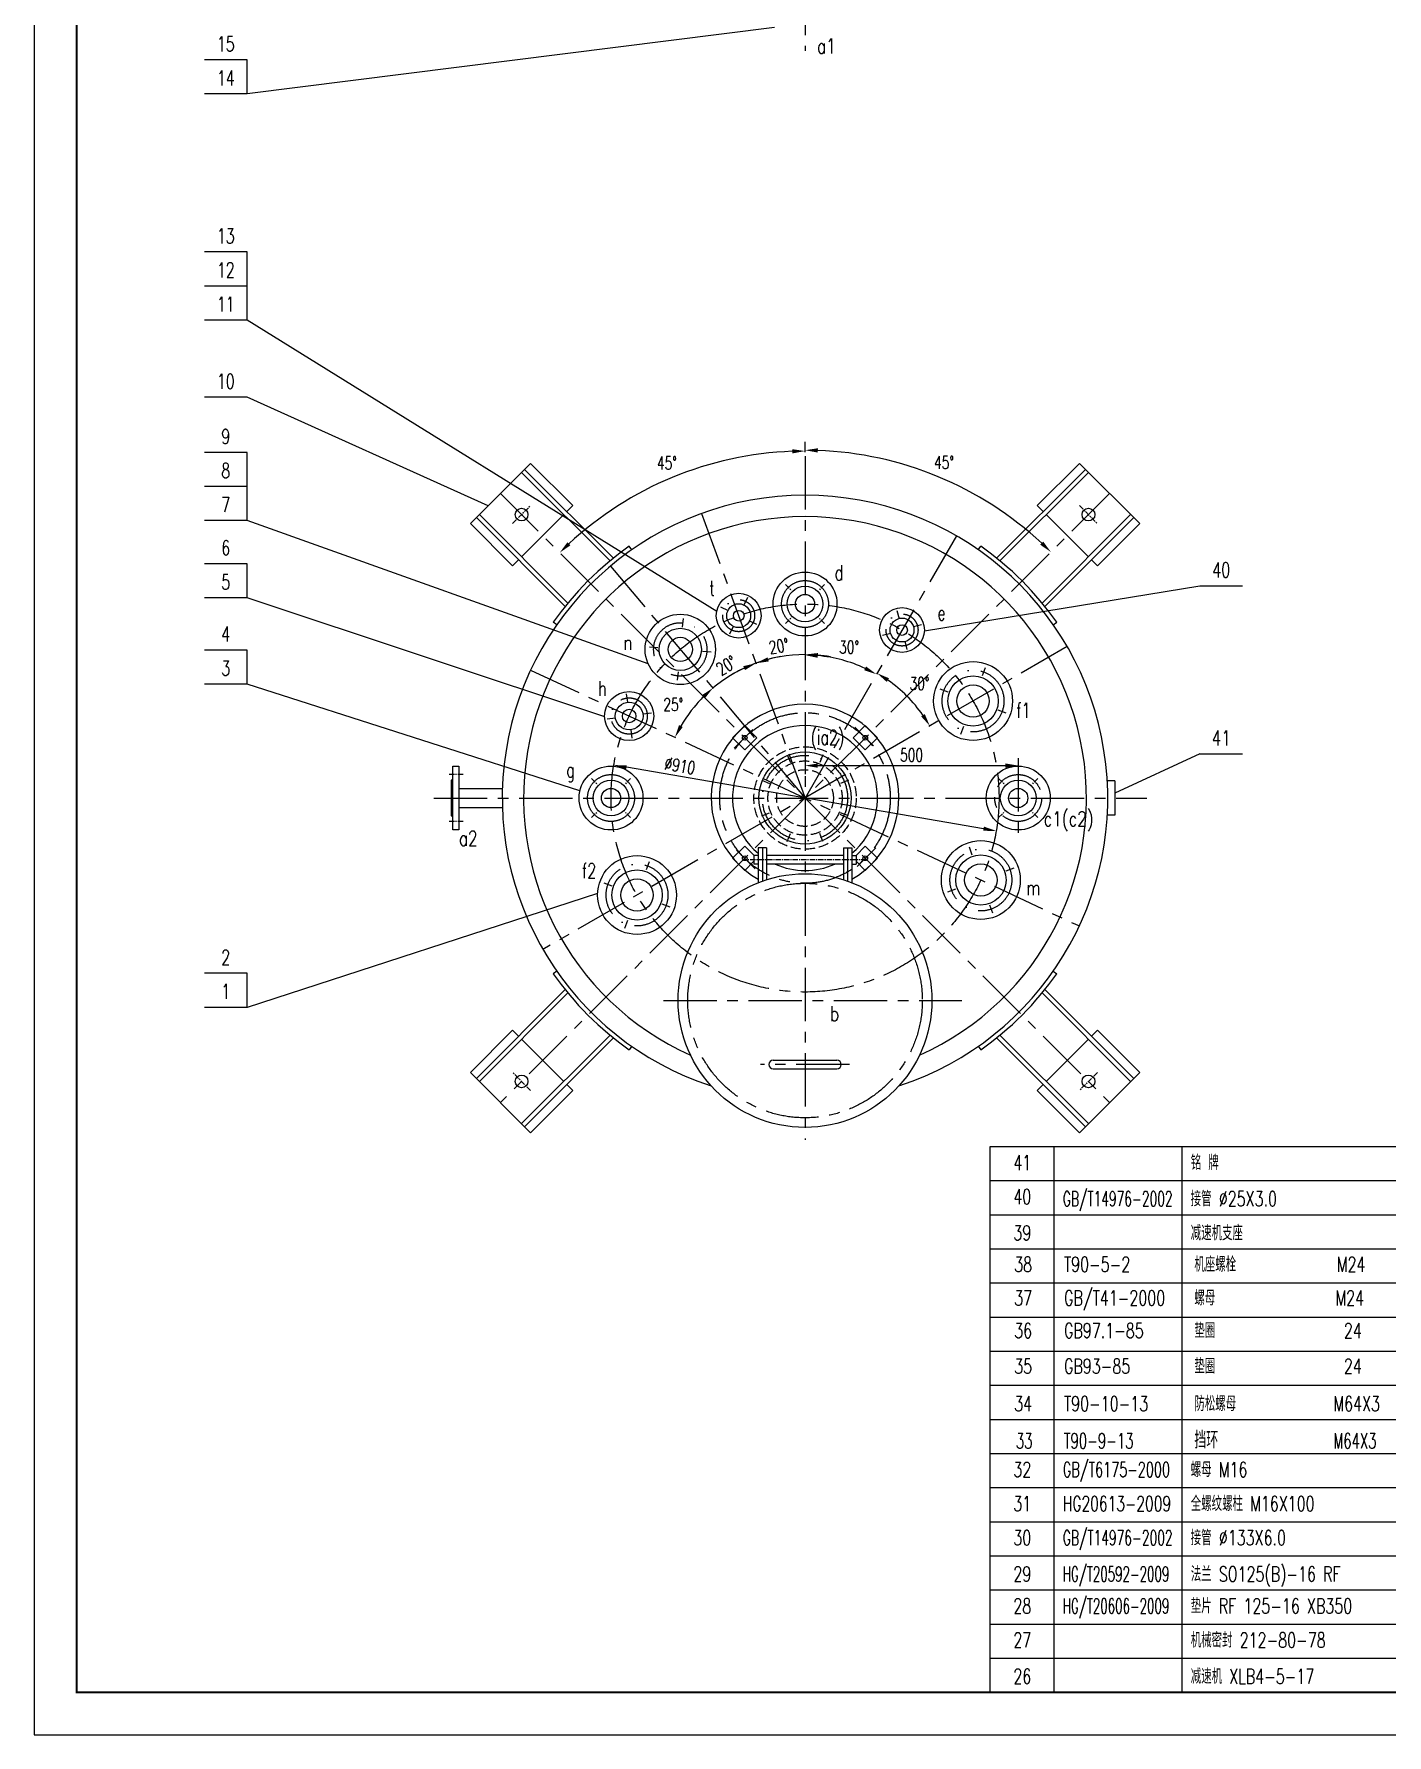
# Model space of a CAD drawing. Extents: x 92764 to 104934, y 26739 to 35166.
# Drawn here: x 92764 to 95937, y 26739 to 30728 of the extents above; entities that cross this region are included whole.
import ezdxf
from ezdxf.enums import TextEntityAlignment as Align

# ---------------------------------------------------------------- set-up
doc = ezdxf.new("R2010")
doc.units = 0
doc.header["$LTSCALE"] = 10
for name, pattern in [('ACAD_ISO02W100', [11, 8, -3]), ('ACAD_ISO10W100', [18, 12, -3, 0, -3]), ('CENTER', [2, 1.25, -0.25, 0.25, -0.25])]:
    doc.linetypes.add(name, pattern=pattern)
for name, color, linetype in [('2', 1, 'Continuous'), ('HGJ', 1, 'Continuous'), ('HGJX', 2, 'CENTER'), ('hgjy', 7, 'Continuous'), ('K1', 4, 'Continuous'), ('RENK', 7, 'Continuous'), ('sb', 1, 'Continuous'), ('tank', 1, 'Continuous'), ('tankx', 2, 'ACAD_ISO10W100'), ('tanky', 7, 'Continuous'), ('zz', 1, 'Continuous'), ('zzx', 2, 'CENTER')]:
    doc.layers.add(name, color=color, linetype=linetype)
doc.styles.add('HZ', font='txt', dxfattribs={"width": 0.75, "bigfont": 'hztxt'})
doc.styles.add('hzfs', font='simplex.shx', dxfattribs={"width": 0.7, "bigfont": 'hzfs.shx'})
doc.styles.get("Standard").update_dxf_attribs({"font": 'txt', "width": 0.7, "bigfont": 'hztxt.shx'})
doc.dimstyles.new('PVCAD$0', dxfattribs={"dimscale": 10, "dimtxt": 3, "dimasz": 3, "dimexe": 2, "dimexo": 1, "dimgap": 1, "dimtad": 1, "dimdec": 0, "dimzin": 0, "dimdsep": 46, "dimtxsty": 'hzfs', "dimcen": 0, "dimclrd": 4, "dimclre": 4, "dimclrt": 7, "dimadec": 0, "dimazin": 0, "dimtfac": 0.7, "dimtmove": 0, "dimatfit": 0, "dimfxl": 0, "dimarcsym": 0})
doc.dimstyles.new('PVCAD$2', dxfattribs={"dimscale": 10, "dimtxt": 3, "dimasz": 3, "dimexe": 2, "dimexo": 1, "dimgap": 1, "dimtad": 2, "dimtih": 1, "dimdec": 0, "dimzin": 0, "dimdsep": 46, "dimtxsty": 'hzfs', "dimcen": 0, "dimclrd": 4, "dimclre": 4, "dimclrt": 7, "dimadec": 0, "dimazin": 0, "dimtfac": 0.7, "dimtmove": 0, "dimatfit": 0, "dimfxl": 0, "dimarcsym": 0})
doc.dimstyles.new('PVCAD$3', dxfattribs={"dimscale": 10, "dimtxt": 3, "dimasz": 3, "dimexe": 2, "dimexo": 1, "dimgap": 1, "dimtad": 1, "dimtoh": 1, "dimdec": 0, "dimzin": 0, "dimdsep": 46, "dimtxsty": 'hzfs', "dimcen": 0, "dimclrd": 4, "dimclre": 4, "dimclrt": 7, "dimadec": 0, "dimazin": 0, "dimtfac": 0.7, "dimtmove": 0, "dimatfit": 0, "dimfxl": 0, "dimarcsym": 0})

# ---------------------------------------------------------------- blocks, each defined once
blk = doc.blocks.new('*D97')
at = {"color": 4, "lineweight": -2}
blk.add_arc((94572, 28936.7), 335.2, 65.1301, 84.8699, dxfattribs=at)
at = {"color": 4}
for points in [[(94601.8, 29265.5), (94602.2, 29275.5), (94572, 29271.9)], [(94715.3, 29245.2), (94710.7, 29236.3), (94739.6, 29227)]]:
    blk.add_solid(points, dxfattribs=at)
at = {"layer": 'DEFPOINTS', "color": 0}
for p in [(94572, 29738.1), (94927, 29551.6), (94630.2, 29266.8), (94572, 28936.7), (94572, 28135.3)]:
    blk.add_point(p, dxfattribs=at)
at = {"color": 7, "insert": (94675.4, 29290.6), "char_height": 30, "attachment_point": 5, "style": 'hzfs'}
blk.add_mtext('30°', dxfattribs=at)
blk = doc.blocks.new('*D98')
at = {"color": 4, "lineweight": -2}
blk.add_arc((94572, 28936.7), 338, 35.0877, 54.9123, dxfattribs=at)
at = {"color": 4}
for points in [[(94763.6, 29209), (94769, 29217.5), (94741, 29229.4)], [(94852.8, 29133.7), (94844.3, 29128.3), (94864.7, 29105.7)]]:
    blk.add_solid(points, dxfattribs=at)
at = {"layer": 'DEFPOINTS', "color": 0}
for p in [(94927, 29551.6), (95186.9, 29291.7), (94830.9, 29153.9), (94572, 28936.7), (93957.1, 28581.7)]:
    blk.add_point(p, dxfattribs=at)
at = {"color": 7, "insert": (94840.5, 29205.1), "char_height": 30, "attachment_point": 5, "style": 'hzfs'}
blk.add_mtext('30°', dxfattribs=at)
blk = doc.blocks.new('*D99')
at = {"color": 4, "lineweight": -2}
blk.add_arc((94572, 28936.7), 336.6, 135.1086, 149.8914, dxfattribs=at)
at = {"color": 4}
for points in [[(94330.2, 29177.9), (94336.9, 29170.6), (94355.7, 29194.5)], [(94285.3, 29103.2), (94276.4, 29107.8), (94267, 29078.9)]]:
    blk.add_solid(points, dxfattribs=at)
at = {"layer": 'DEFPOINTS', "color": 0}
for p in [(94115.6, 29480.6), (93928.5, 29236.8), (94320.6, 29160.4), (94572, 28936.7), (95215.5, 28636.6)]:
    blk.add_point(p, dxfattribs=at)
at = {"color": 7, "insert": (94263.1, 29155.8), "char_height": 30, "attachment_point": 5, "style": 'hzfs'}
blk.add_mtext('25°', dxfattribs=at)
blk = doc.blocks.new('*D100')
at = {"layer": 'DEFPOINTS', "color": 0}
for p in [(94123.6, 29013.8), (95020.4, 28859.6)]:
    blk.add_point(p, dxfattribs=at)
at = {"layer": 'zz', "color": 4, "lineweight": -2}
blk.add_line((94990.9, 28864.7), (94153.2, 29008.7), dxfattribs=at)
at = {"layer": 'zz', "color": 4}
for points in [[(94154, 29013.6), (94152.3, 29003.8), (94123.6, 29013.8)], [(94991.7, 28869.6), (94990, 28859.8), (95020.4, 28859.6)]]:
    blk.add_solid(points, dxfattribs=at)
at = {"layer": 'zz', "color": 7, "insert": (94278.6, 29012.5), "char_height": 30, "attachment_point": 5, "rotation": 350.2458, "style": 'hzfs'}
blk.add_mtext('∅910', dxfattribs=at)
blk = doc.blocks.new('*D103')
at = {"color": 4, "lineweight": -2}
blk.add_line((94572, 29748.1), (94572, 29770.4), dxfattribs=at)
blk.add_arc((94572, 28936.7), 813.7, 92.1126, 132.8874, dxfattribs=at)
at = {"color": 4}
for points in [[(94541.9, 29754.8), (94542.1, 29744.8), (94572, 29750.4)], [(94021.7, 29529.3), (94014.8, 29536.5), (93996.7, 29512)]]:
    blk.add_solid(points, dxfattribs=at)
at = {"layer": 'DEFPOINTS', "color": 0}
for p in [(94572, 29738.1), (93857.8, 29650.9), (94165.2, 29641.4), (95286.2, 28222.5), (94572, 28135.3)]:
    blk.add_point(p, dxfattribs=at)
at = {"color": 7, "insert": (94248.2, 29722.3), "char_height": 30, "attachment_point": 5, "style": 'hzfs'}
blk.add_mtext('45°', dxfattribs=at)
blk = doc.blocks.new('*D104')
at = {"color": 4, "lineweight": -2}
blk.add_line((94572, 29748.1), (94572, 29772.4), dxfattribs=at)
blk.add_arc((94572, 28936.7), 815.7, 47.1073, 87.8927, dxfattribs=at)
at = {"color": 4}
for points in [[(94601.9, 29746.9), (94602.1, 29756.9), (94572, 29752.4)], [(95130.7, 29537.9), (95123.7, 29530.7), (95148.8, 29513.5)]]:
    blk.add_solid(points, dxfattribs=at)
at = {"layer": 'DEFPOINTS', "color": 0}
for p in [(94572, 29738.1), (94979.9, 29643.1), (95286.2, 29650.9), (93857.8, 28222.5), (94572, 28135.3)]:
    blk.add_point(p, dxfattribs=at)
at = {"color": 7, "insert": (94898, 29723.7), "char_height": 30, "attachment_point": 5, "style": 'hzfs'}
blk.add_mtext('45°', dxfattribs=at)
blk = doc.blocks.new('*D107')
at = {"color": 4, "lineweight": -2}
for p, q in [((94572, 29071.2), (94572, 28992.7)), ((94602, 29012.7), (95042, 29012.7)), ((95072, 29020.3), (95072, 28992.7))]:
    blk.add_line(p, q, dxfattribs=at)
at = {"color": 4}
for points in [[(94602, 29017.7), (94602, 29007.7), (94572, 29012.7)], [(95042, 29017.7), (95042, 29007.7), (95072, 29012.7)]]:
    blk.add_solid(points, dxfattribs=at)
at = {"layer": 'DEFPOINTS', "color": 0}
for p in [(94572, 29081.2), (95072, 29030.3), (95072, 29012.7)]:
    blk.add_point(p, dxfattribs=at)
at = {"color": 7, "insert": (94822, 29037.7), "char_height": 30, "attachment_point": 5, "style": 'hzfs'}
blk.add_mtext('500', dxfattribs=at)
blk = doc.blocks.new('*D149')
at = {"layer": '2', "color": 4, "lineweight": -2}
for start, end in [(115.1119, 120.2239), (90, 110), (79.7761, 84.8881)]:
    blk.add_arc((94572, 28936.7), 336.4, start, end, dxfattribs=at)
at = {"layer": '2', "color": 4}
for points in [[(94427.3, 29245.9), (94431.2, 29236.6), (94457, 29252.8)], [(94601.8, 29266.7), (94602.2, 29276.7), (94572, 29273.1)]]:
    blk.add_solid(points, dxfattribs=at)
at = {"layer": 'DEFPOINTS', "color": 0}
for p in [(94572, 29738.1), (94329.2, 29603.9), (94494.4, 29264), (94572, 28936.7), (94572, 28135.3)]:
    blk.add_point(p, dxfattribs=at)
at = {"layer": '2', "color": 7, "insert": (94510.7, 29292.8), "char_height": 30, "attachment_point": 5, "rotation": 9.7761, "style": 'hzfs'}
blk.add_mtext('20°', dxfattribs=at)
blk = doc.blocks.new('*D150')
at = {"layer": '2', "color": 4, "lineweight": -2}
for start, end in [(110, 130), (99.7761, 104.8881), (135.1119, 140.2239)]:
    blk.add_arc((94572, 28936.7), 336.4, start, end, dxfattribs=at)
at = {"layer": '2', "color": 4}
for points in [[(94487.1, 29257), (94484.1, 29266.5), (94457, 29252.8)], [(94330.3, 29177.8), (94337.1, 29170.4), (94355.8, 29194.4)]]:
    blk.add_solid(points, dxfattribs=at)
at = {"layer": 'DEFPOINTS', "color": 0}
for p in [(94329.2, 29603.9), (94056.9, 29550.6), (94421.1, 29237.3), (94572, 28936.7), (95087.2, 28322.8)]:
    blk.add_point(p, dxfattribs=at)
at = {"layer": '2', "color": 7, "insert": (94387.6, 29247.5), "char_height": 30, "attachment_point": 5, "rotation": 30.6874, "style": 'hzfs'}
blk.add_mtext('20°', dxfattribs=at)

msp = doc.modelspace()

# ---------------------------------------------------------------- linework, layer by layer
for p, q in [((92763.8, 35149.3), (92763.8, 26739.3)), ((95498.2, 29040.1), (95298.9, 28948.2)), ((95298.9, 28976.7), (95280.9, 28976.7)), ((95298.9, 28976.7), (95298.9, 28896.7)), ((95298.9, 28896.7), (95280.9, 28896.7)), ((92763.8, 26739.3), (98703.8, 26739.3))]:
    msp.add_line(p, q)
at = {"color": 1, "linetype": 'Continuous'}
msp.add_circle((94572, 28461.7), 297.5, dxfattribs=at)
at = {"layer": '2'}
for p, q in [((94402.3, 29078.1), (94430.6, 29106.4)), ((94430.6, 29106.4), (94458.9, 29078.1)), ((94685.1, 29078.1), (94713.4, 29106.4)), ((94713.4, 29106.4), (94741.7, 29078.1)), ((94430.6, 29049.8), (94402.3, 29078.1)), ((94458.9, 29078.1), (94430.6, 29049.8)), ((94713.4, 29049.8), (94685.1, 29078.1)), ((94741.7, 29078.1), (94713.4, 29049.8)), ((94402.3, 28795.3), (94430.6, 28823.6)), ((94430.6, 28823.6), (94452.5, 28801.7)), ((94691.6, 28801.7), (94713.4, 28823.6)), ((94713.4, 28823.6), (94741.7, 28795.3)), ((94430.6, 28767), (94402.3, 28795.3)), ((94452, 28788.4), (94430.6, 28767)), ((94713.4, 28767), (94692, 28788.4)), ((94741.7, 28795.3), (94713.4, 28767))]:
    msp.add_line(p, q, dxfattribs=at)
for centre, radius in [((94430.6, 29078.1), 5.51), ((94713.4, 29078.1), 5.51), ((94572, 28936.7), 108), ((94430.6, 28795.3), 5.51), ((94713.4, 28795.3), 5.51)]:
    msp.add_circle(centre, radius, dxfattribs=at)
for radius, start, end in [(220, 300, 240), (170, 310.3202, 229.6798), (170, 245.7504, 294.2496)]:
    msp.add_arc((94572, 28936.7), radius, start, end, dxfattribs=at)
at = {"layer": 'HGJ'}
for p, q in [((93746, 28861.7), (93746, 29011.7)), ((93746, 29011.7), (93760, 29011.7)), ((93760, 29011.7), (93760, 28861.7)), ((93746, 28978.7), (93742, 28978.7)), ((93742, 28978.7), (93742, 28894.7)), ((93760, 28959.2), (93862.4, 28959.2)), ((93742, 28894.7), (93746, 28894.7)), ((93760, 28914.2), (93862.4, 28914.2)), ((93760, 28861.7), (93746, 28861.7))]:
    msp.add_line(p, q, dxfattribs=at)
for centre, radius in [((94572, 29391.7), 75), ((94572, 29391.7), 42), ((94572, 29391.7), 22.5), ((94117, 28936.7), 75), ((95072, 28936.7), 75), ((94117, 28936.7), 42), ((95072, 28936.7), 42), ((94117, 28936.7), 22.5), ((95072, 28936.7), 22.5)]:
    msp.add_circle(centre, radius, dxfattribs=at)
at = {"layer": 'HGJX'}
for p, q in [((94526.1, 29437.7), (94540.2, 29423.5)), ((94618, 29437.7), (94603.8, 29423.5)), ((94526.1, 29345.7), (94540.2, 29359.9)), ((94618, 29345.7), (94603.8, 29359.9)), ((93770, 28991.7), (93736, 28991.7)), ((94071.1, 28982.7), (94085.2, 28968.5)), ((94163, 28982.7), (94148.8, 28968.5)), ((95026.1, 28982.7), (95040.2, 28968.5)), ((95118, 28982.7), (95103.8, 28968.5)), ((94071.1, 28890.7), (94085.2, 28904.9)), ((94163, 28890.7), (94148.8, 28904.9)), ((95026.1, 28890.7), (95040.2, 28904.9)), ((95118, 28890.7), (95103.8, 28904.9)), ((93770, 28881.7), (93736, 28881.7))]:
    msp.add_line(p, q, dxfattribs=at)
at = {"layer": 'hgjy'}
msp.add_line((95498.2, 29040.1), (95598.2, 29040.1), dxfattribs=at)
at = {"layer": 'K1', "const_width": 4}
msp.add_lwpolyline([(92863.8, 26839.3), (92863.8, 34899.3), (98603.8, 34899.3), (98603.8, 26839.3)], close=True, dxfattribs=at)
at = {"layer": 'RENK', "color": 1, "linetype": 'Continuous'}
for p, q in [((94462, 28819.5), (94462, 28738.1)), ((94482, 28819.5), (94462, 28819.5)), ((94472, 28819.5), (94472, 28741.9)), ((94482, 28819.5), (94482, 28745.3)), ((94662, 28819.5), (94662, 28745.3)), ((94662, 28819.5), (94682, 28819.5)), ((94672, 28819.5), (94672, 28741.9)), ((94682, 28819.5), (94682, 28738.1)), ((94452, 28801.7), (94452, 28781.7)), ((94462, 28801.7), (94452, 28801.7)), ((94462, 28801.7), (94452, 28801.7)), ((94462, 28781.7), (94452, 28781.7)), ((94462, 28781.7), (94452, 28781.7)), ((94662, 28801.7), (94482, 28801.7)), ((94662, 28781.7), (94482, 28781.7)), ((94682, 28801.7), (94692, 28801.7)), ((94682, 28801.7), (94692, 28801.7)), ((94682, 28781.7), (94692, 28781.7)), ((94682, 28781.7), (94692, 28781.7)), ((94692, 28801.7), (94692, 28781.7)), ((94497, 28321.7), (94647, 28321.7)), ((94497, 28301.7), (94647, 28301.7))]:
    msp.add_line(p, q, dxfattribs=at)
at = {"layer": 'RENK', "color": 2, "linetype": 'CENTER'}
msp.add_line((94715.5, 28791.7), (94427.5, 28791.7), dxfattribs=at)
at = {"layer": 'RENK', "color": 1, "linetype": 'Continuous'}
for centre, start, end in [((94497, 28311.7), 90, 270), ((94647, 28311.7), 270, 90)]:
    msp.add_arc(centre, 10, start, end, dxfattribs=at)
at = {"layer": 'sb'}
msp.add_arc((94572, 28936.7), 710, 288.0738, 251.9262, dxfattribs=at)
at = {"layer": 'tank'}
for p, q in [((95006.6, 26839.3), (95006.6, 28119.3)), ((95006.6, 28119.3), (96806.6, 28119.3))]:
    msp.add_line(p, q, dxfattribs=at)
for centre, radius in [((94416.4, 29364.3), 52.5), ((94279.5, 29285.2), 82.5), ((94416.4, 29364.3), 28), ((94416.4, 29364.3), 12.5), ((94799.5, 29330.7), 52.5), ((94279.5, 29285.2), 49.5), ((94799.5, 29330.7), 28), ((94799.5, 29330.7), 12.5), ((94279.5, 29285.2), 28.5), ((94966.1, 29164.2), 92.5), ((94966.1, 29164.2), 59), ((94966.1, 29164.2), 38), ((94159.6, 29129), 57.5), ((94159.6, 29129), 32.5), ((94159.6, 29129), 16), ((94984.4, 28744.4), 92.5), ((94984.4, 28744.4), 59), ((94178, 28709.2), 92.5), ((94178, 28709.2), 59), ((94984.4, 28744.4), 38), ((94178, 28709.2), 38)]:
    msp.add_circle(centre, radius, dxfattribs=at)
at = {"layer": 'tank', "color": 3, "linetype": 'ACAD_ISO02W100', "ltscale": 0.3}
for radius in [120, 87, 66.5]:
    msp.add_circle((94572, 28936.7), radius, dxfattribs=at)
at = {"layer": 'tank'}
msp.add_arc((94572, 28936.7), 660, 294.0167, 245.9833, dxfattribs=at)
at = {"layer": 'tankx', "linetype": 'CENTER', "ltscale": 10}
for p, q in [((94572, 34300.4), (94572, 30688.8)), ((94572, 29738.1), (94572, 28135.3)), ((93857.8, 29650.9), (95286.2, 28222.5)), ((95286.2, 29650.9), (93857.8, 28222.5)), ((94329.2, 29603.9), (94572, 28936.7)), ((94927, 29551.6), (94572, 28936.7)), ((94115.6, 29480.6), (94572, 28936.7)), ((95186.9, 29291.7), (93957.1, 28581.7)), ((93928.5, 29236.8), (95215.5, 28636.6)), ((94449.9, 29097.4), (94406, 29053.5)), ((94732.7, 29058.9), (94688.8, 29102.7)), ((95072, 29030.3), (95072, 28842.7)), ((93701.5, 28936.7), (95373.5, 28936.7)), ((94411.3, 28814.5), (94455.2, 28770.7)), ((94694.2, 28776), (94738.1, 28819.9)), ((94239.8, 28461.7), (94940, 28461.7)), ((94676.6, 28311.7), (94467.4, 28311.7))]:
    msp.add_line(p, q, dxfattribs=at)
at = {"layer": 'tankx'}
for p, q in [((94436.8, 29407.1), (94428.2, 29389.1)), ((94373.5, 29384.7), (94391.6, 29376.1)), ((94787.4, 29376.7), (94792.5, 29357.3)), ((94285.9, 29357.5), (94284.1, 29337.5)), ((94396, 29321.4), (94404.6, 29339.4)), ((94459.3, 29343.8), (94441.2, 29352.4)), ((94753.6, 29318.6), (94772.9, 29323.7)), ((94845.4, 29342.9), (94826.1, 29337.8)), ((94207.3, 29291.6), (94227.2, 29289.8)), ((94351.8, 29278.9), (94331.8, 29280.7)), ((94811.7, 29284.8), (94806.6, 29304.2)), ((94994.3, 29241.7), (94987.4, 29222.9)), ((94273.2, 29213), (94275, 29232.9)), ((94152.8, 29181), (94155.4, 29161.2)), ((94888.5, 29192.4), (94907.3, 29185.6)), ((94107.6, 29122.2), (94127.4, 29124.8)), ((94211.7, 29135.8), (94191.9, 29133.2)), ((95043.6, 29136), (95024.8, 29142.8)), ((94166.5, 29076.9), (94163.9, 29096.8)), ((94937.8, 29086.7), (94944.7, 29105.5)), ((94529.9, 29038.3), (94537.6, 29019.8)), ((94614.1, 29038.3), (94606.5, 29019.8)), ((94470.4, 28978.8), (94488.9, 28971.1)), ((94673.6, 28978.8), (94655.2, 28971.1)), ((94470.4, 28894.6), (94488.9, 28902.3)), ((94673.6, 28894.6), (94655.2, 28902.3)), ((94529.9, 28835.1), (94537.6, 28853.5)), ((94614.1, 28835.1), (94606.5, 28853.5)), ((94956.6, 28822.1), (94963.4, 28803.3)), ((94206.2, 28786.7), (94199.3, 28767.9)), ((95062.1, 28772.1), (95043.2, 28765.4)), ((94100.4, 28737.4), (94119.2, 28730.6)), ((94906.7, 28716.7), (94925.5, 28723.4)), ((94255.5, 28681), (94236.7, 28687.8)), ((95012.1, 28666.7), (95005.4, 28685.5)), ((94149.8, 28631.7), (94156.6, 28650.5))]:
    msp.add_line(p, q, dxfattribs=at)
at = {"layer": 'tankx', "ltscale": 10}
for centre in [(94572, 29391.7), (94117, 28936.7)]:
    msp.add_circle(centre, 55, dxfattribs=at)
at = {"layer": 'tankx'}
for centre, radius in [((94416.4, 29364.3), 37.5), ((94799.5, 29330.7), 37.5), ((94279.5, 29285.2), 62.5), ((94966.1, 29164.2), 72.5), ((94159.6, 29129), 42.5), ((94572, 28936.7), 100), ((94984.4, 28744.4), 72.5), ((94178, 28709.2), 72.5)]:
    msp.add_circle(centre, radius, dxfattribs=at)
at = {"layer": 'tankx', "linetype": 'CENTER', "ltscale": 10}
for centre, radius in [((94572, 28936.7), 455), ((94572, 28936.7), 200), ((95072, 28936.7), 55), ((94572, 28461.7), 275)]:
    msp.add_circle(centre, radius, dxfattribs=at)
at = {"layer": 'tanky'}
for p, q in [((94500.7, 30744.1), (93263.4, 30587.8)), ((93263.4, 30667.8), (93163.4, 30667.8)), ((93263.4, 30587.8), (93263.4, 30667.8)), ((93263.4, 30587.8), (93163.4, 30587.8)), ((93263.4, 30217.4), (93163.4, 30217.4)), ((93263.4, 30057.4), (93263.4, 30217.4)), ((93263.4, 30137.4), (93163.4, 30137.4)), ((93263.4, 30057.4), (93163.4, 30057.4)), ((94364.8, 29374), (93263.4, 30057.4)), ((93263.4, 29876.5), (93163.4, 29876.5)), ((93828.8, 29621.8), (93263.4, 29876.5)), ((93263.4, 29747.2), (93163.4, 29747.2)), ((93263.4, 29587.2), (93263.4, 29747.2)), ((93263.4, 29667.2), (93163.4, 29667.2)), ((93263.4, 29587.2), (93163.4, 29587.2)), ((94204.4, 29251.3), (93263.4, 29587.2)), ((93263.4, 29486), (93163.4, 29486)), ((93263.4, 29406), (93263.4, 29486)), ((93263.4, 29406), (93163.4, 29406)), ((94102.2, 29127.3), (93263.4, 29406)), ((94852, 29328.7), (95498.2, 29434.2)), ((95498.2, 29434.2), (95598.2, 29434.2)), ((93263.4, 29283.6), (93163.4, 29283.6)), ((93263.4, 29203.6), (93263.4, 29283.6)), ((93263.4, 29203.6), (93163.4, 29203.6)), ((94043.9, 28953.6), (93263.4, 29203.6)), ((94085.5, 28712.9), (93263.4, 28445.6)), ((93263.4, 28525.6), (93163.4, 28525.6)), ((93263.4, 28445.6), (93263.4, 28525.6)), ((93263.4, 28445.6), (93163.4, 28445.6)), ((95156.6, 26839.3), (95156.6, 28119.3)), ((95456.6, 26839.3), (95456.6, 28119.3)), ((95006.6, 28039.3), (96806.6, 28039.3)), ((95006.6, 27959.3), (96806.6, 27959.3)), ((95006.6, 27879.3), (96806.6, 27879.3)), ((95006.6, 27799.3), (96806.6, 27799.3)), ((95006.6, 27719.3), (96806.6, 27719.3)), ((95006.6, 27639.3), (96806.6, 27639.3)), ((95006.6, 27559.3), (96806.6, 27559.3)), ((95006.6, 27479.3), (96806.6, 27479.3)), ((95006.6, 27399.3), (96806.6, 27399.3)), ((95006.6, 27319.3), (96806.6, 27319.3)), ((95006.6, 27239.3), (96806.6, 27239.3)), ((95006.6, 27159.3), (96806.6, 27159.3)), ((95006.6, 27079.3), (96806.6, 27079.3)), ((95006.6, 26999.3), (96806.6, 26999.3)), ((95006.6, 26919.3), (96806.6, 26919.3))]:
    msp.add_line(p, q, dxfattribs=at)
at = {"layer": 'zz'}
for p, q in [((93907.3, 29700.4), (94114.8, 29492.9)), ((93914.4, 29707.4), (94122.6, 29499.2)), ((95229.6, 29707.4), (95021.4, 29499.2)), ((95236.7, 29700.4), (95029.2, 29492.9)), ((93808.3, 29601.4), (94015.8, 29393.9)), ((93907.3, 29502.4), (94006.3, 29601.4)), ((95335.7, 29601.4), (95128.2, 29393.9)), ((95137.7, 29601.4), (95236.7, 29502.4)), ((93801.3, 29594.3), (94009.5, 29386.1)), ((95342.8, 29594.3), (95134.5, 29386.1)), ((94165.7, 29518.9), (94159.9, 29527.1)), ((94978.4, 29518.9), (94984.1, 29527.1)), ((93989.8, 29343), (93981.6, 29348.8)), ((95154.2, 29343), (95162.4, 29348.8)), ((93989.8, 28530.3), (93981.6, 28524.6)), ((95154.2, 28530.3), (95162.4, 28524.6)), ((93801.3, 28279.1), (94009.5, 28487.3)), ((95342.8, 28279.1), (95134.5, 28487.3)), ((93808.3, 28272), (94015.8, 28479.5)), ((95335.7, 28272), (95128.2, 28479.5)), ((93907.3, 28173), (94114.8, 28380.5)), ((94006.3, 28272), (93907.3, 28371)), ((93914.4, 28165.9), (94122.6, 28374.2)), ((95229.6, 28165.9), (95021.4, 28374.2)), ((95236.7, 28173), (95029.2, 28380.5)), ((95236.7, 28371), (95137.7, 28272)), ((94165.7, 28354.5), (94159.9, 28346.3)), ((94978.4, 28354.5), (94984.1, 28346.3))]:
    msp.add_line(p, q, dxfattribs=at)
for points in [[(93900.3, 29495.3), (93886.1, 29481.2), (93787.1, 29580.2), (93928.5, 29721.6), (94027.5, 29622.6), (94013.4, 29608.4)], [(95130.6, 29608.4), (95116.5, 29622.6), (95215.5, 29721.6), (95356.9, 29580.2), (95257.9, 29481.2), (95243.8, 29495.3)], [(94013.4, 28264.9), (94027.5, 28250.8), (93928.5, 28151.8), (93787.1, 28293.2), (93886.1, 28392.2), (93900.3, 28378.1)], [(95243.8, 28378.1), (95257.9, 28392.2), (95356.9, 28293.2), (95215.5, 28151.8), (95116.5, 28250.8), (95130.6, 28264.9)]]:
    msp.add_lwpolyline(points, dxfattribs=at)
for centre in [(93907.3, 29601.4), (95236.7, 29601.4), (93907.3, 28272), (95236.7, 28272)]:
    msp.add_circle(centre, 15, dxfattribs=at)
for start, end in [(124.9127, 145.0873), (34.9127, 55.0873), (214.9127, 235.0873), (304.9127, 325.0873)]:
    msp.add_arc((94572, 28936.7), 720, start, end, dxfattribs=at)
at = {"layer": 'zzx'}
for p, q in [((93886.1, 29580.2), (93928.5, 29622.6)), ((95215.5, 29622.6), (95257.9, 29580.2)), ((93928.5, 28250.8), (93886.1, 28293.2)), ((95257.9, 28293.2), (95215.5, 28250.8))]:
    msp.add_line(p, q, dxfattribs=at)

# ---------------------------------------------------------------- texts
at = {"style": 'hzfs', "width": 0.7}
for s, p in [('41', (95081.6, 28064.3)), ('40', (95081.6, 27984.3)), ('32', (95081.6, 27344.3)), ('31', (95081.6, 27264.3))]:
    msp.add_text(s, height=35, dxfattribs=at).set_placement(p, align=Align.CENTER)
for s, height, style, width, p in [('铭 牌', 35, 'hzfs', 0.7, (95476.6, 28064.3)), ('38', 35, 'hzfs', 0.7, (95062.6, 27825.6)), ('T90-5-2', 35, 'hzfs', 0.7, (95179.4, 27825.6)), ('机座螺栓', 35, 'hzfs', 0.7, (95485.1, 27825.6)), ('M24', 35, 'hzfs', 0.7, (95819.2, 27825.6)), ('37', 35, 'hzfs', 0.7, (95062.6, 27746.7)), ('GB/T41-2000', 35, 'hzfs', 0.7, (95179.4, 27746.7)), ('螺母', 35, 'hzfs', 0.7, (95485.1, 27746.7)), ('M24', 35, 'hzfs', 0.7, (95815.9, 27746.7)), ('36', 35, 'hzfs', 0.7, (95062.6, 27670.2)), ('GB97.1-85', 35, 'hzfs', 0.7, (95179.4, 27670.2)), ('垫圈', 35, 'hzfs', 0.7, (95485.1, 27670.2)), ('24', 35, 'hzfs', 0.7, (95835.9, 27670.2)), ('35', 35, 'hzfs', 0.7, (95062.6, 27586.8)), ('GB93-85', 35, 'hzfs', 0.7, (95179.4, 27586.8)), ('垫圈', 35, 'hzfs', 0.7, (95485.1, 27586.8)), ('24', 35, 'hzfs', 0.7, (95835.9, 27586.8)), ('34', 35, 'hzfs', 0.7, (95062.6, 27498.7)), ('T90-10-13', 35, 'hzfs', 0.7, (95179.4, 27498.7)), ('防松螺母', 35, 'hzfs', 0.7, (95485.1, 27498.7)), ('M64X3', 35, 'hzfs', 0.7, (95811.1, 27498.7)), ('挡环', 40, 'HZ', 0.7, (95485.1, 27411.1)), ('GB/T6175-2000', 35, 'hzfs', 0.63, (95176.6, 27344.3)), ('螺母 M16', 35, 'hzfs', 0.7, (95476.6, 27344.3)), ('HG20613-2009', 35, 'hzfs', 0.68, (95176.6, 27264.3)), ('全螺纹螺柱 M16X100', 35, 'hzfs', 0.7, (95476.6, 27264.3))]:
    msp.add_text(s, height=height, dxfattribs=dict(style=style, width=width)).set_placement(p)
at = {"width": 0.63}
for s, p in [('33', (95066.7, 27411.1)), ('T90-9-13', (95179.1, 27411.1)), ('M64X3', (95811.1, 27411.1))]:
    msp.add_text(s, height=36, dxfattribs=at).set_placement(p)
at = {"layer": 'hgjy', "style": 'hzfs', "width": 0.75}
for s, p in [('a1', (94622, 30700.1)), ('d', (94651.7, 29465)), ('n', (94156.5, 29301.4)), ('c1(c2)', (95190.1, 28885.3)), ('a2', (93782, 28841.9)), ('m', (95107.4, 28726.1)), ('b', (94641.3, 28431.1))]:
    msp.add_text(s, height=35, dxfattribs=at).set_placement(p, align=Align.MIDDLE)
msp.add_text('41', height=35, dxfattribs=at).set_placement((95548.2, 29060.1), align=Align.CENTER)
at = {"layer": 'tanky', "style": 'hzfs', "width": 0.7}
for s, p in [('15', (93213.4, 30687.8)), ('14', (93213.4, 30607.8)), ('13', (93213.4, 30237.4)), ('12', (93213.4, 30157.4)), ('11', (93213.4, 30077.4)), ('10', (93213.4, 29896.5)), ('9', (93213.4, 29767.2)), ('8', (93213.4, 29687.2)), ('7', (93213.4, 29607.2)), ('6', (93213.4, 29506)), ('40', (95548.2, 29454.2)), ('5', (93213.4, 29426)), ('4', (93213.4, 29303.6)), ('3', (93213.4, 29223.6)), ('2', (93213.4, 28545.6)), ('1', (93213.4, 28465.6)), ('39', (95081.6, 27899.3)), ('30', (95081.6, 27184.3)), ('29', (95081.6, 27099.3)), ('28', (95081.6, 27024.3)), ('27', (95081.6, 26944.3)), ('26', (95081.6, 26859.3))]:
    msp.add_text(s, height=35, dxfattribs=at).set_placement(p, align=Align.CENTER)
for s, p in [('t', (94353.6, 29428.8)), ('e', (94892, 29370.7)), ('h', (94096.9, 29193.6)), ('f1', (95084.1, 29142.5)), ('(ia2)', (94624.4, 29076.6)), ('g', (94022, 28996.9)), ('f2', (94065.4, 28766.1))]:
    msp.add_text(s, height=35, dxfattribs=at).set_placement(p, align=Align.MIDDLE)
at = {"layer": 'tanky', "style": 'hzfs'}
for s, width, p in [('GB/T14976-2002', 0.6, (95176.6, 27979.3)), ('接管 %%C25X3.0', 0.7, (95476.6, 27979.3)), ('减速机支座', 0.7, (95476.6, 27899.3)), ('GB/T14976-2002', 0.6, (95176.6, 27184.3)), ('接管 %%C133X6.0', 0.7, (95476.6, 27184.3)), ('HG/T20592-2009', 0.58, (95176.6, 27099.3)), ('法兰 SO125(B)-16 RF', 0.7, (95476.6, 27099.3)), ('HG/T20606-2009', 0.58, (95176.6, 27024.3)), ('垫片 RF 125-16 XB350', 0.7, (95476.6, 27024.3)), ('机械密封 212-80-78', 0.7, (95476.6, 26944.3)), ('减速机 XLB4-5-17', 0.7, (95476.6, 26859.3))]:
    msp.add_text(s, height=35, dxfattribs=dict(at, width=width)).set_placement(p)

# ---------------------------------------------------------------- dimensions: what is measured, and where the dimension line sits
for base, line1, line2, picture, middle in [((94979.9, 29643.1), ((95286.2, 29650.9), (93857.8, 28222.5)), ((94572, 29738.1), (94572, 28135.3)), '*D104', (94884.2, 29690.3)), ((94165.2, 29641.4), ((94572, 29738.1), (94572, 28135.3)), ((93857.8, 29650.9), (95286.2, 28222.5)), '*D103', (94261.9, 29689)), ((94630.2, 29266.8), ((94927, 29551.6), (94572, 28936.7)), ((94572, 29738.1), (94572, 28135.3)), '*D97', (94666, 29258.4)), ((94320.6, 29160.4), ((93928.5, 29236.8), (95215.5, 28636.6)), ((94115.6, 29480.6), (94572, 28936.7)), '*D99', (94297.5, 29131.4))]:
    dim = msp.add_angular_dim_2l(base=base, line1=line1, line2=line2, dimstyle='PVCAD$2')
    dim.commit()
    dim.dimension.update_dxf_attribs({"geometry": picture, "text_midpoint": middle, "dimtype": 162})
dim = msp.add_angular_dim_2l(base=(94830.9, 29153.9), line1=((95186.9, 29291.7), (93957.1, 28581.7)), line2=((94927, 29551.6), (94572, 28936.7)), dimstyle='PVCAD$2')
dim.commit()
dim.dimension.update_dxf_attribs({"geometry": '*D98', "text_midpoint": (94840.5, 29205.1)})
dim = msp.add_linear_dim(base=(95072, 29012.7), p1=(94572, 29081.2), p2=(95072, 29030.3), dimstyle='PVCAD$0')
dim.commit()
dim.dimension.update_dxf_attribs({"geometry": '*D107', "text_midpoint": (94822, 29037.7)})
at = {"layer": '2'}
for base, line1, picture, middle in [((94494.4, 29264), ((94572, 29738.1), (94572, 28135.3)), '*D149', (94514.9, 29268.2)), ((94421.1, 29237.3), ((94056.9, 29550.6), (95087.2, 28322.8)), '*D150', (94400.4, 29226))]:
    dim = msp.add_angular_dim_2l(base=base, line1=line1, line2=((94329.2, 29603.9), (94572, 28936.7)), dimstyle='PVCAD$2', dxfattribs=at)
    dim.commit()
    dim.dimension.update_dxf_attribs({"geometry": picture, "text_midpoint": middle, "dimtype": 162})
at = {"layer": 'zz'}
dim = msp.add_diameter_dim_2p(p1=(95020.4, 28859.6), p2=(94123.6, 29013.8), dimstyle='PVCAD$3', dxfattribs=at)
dim.commit()
dim.dimension.update_dxf_attribs({"geometry": '*D100', "text_midpoint": (94274.4, 28987.9), "dimtype": 163})

doc.saveas('drawing.dxf')
